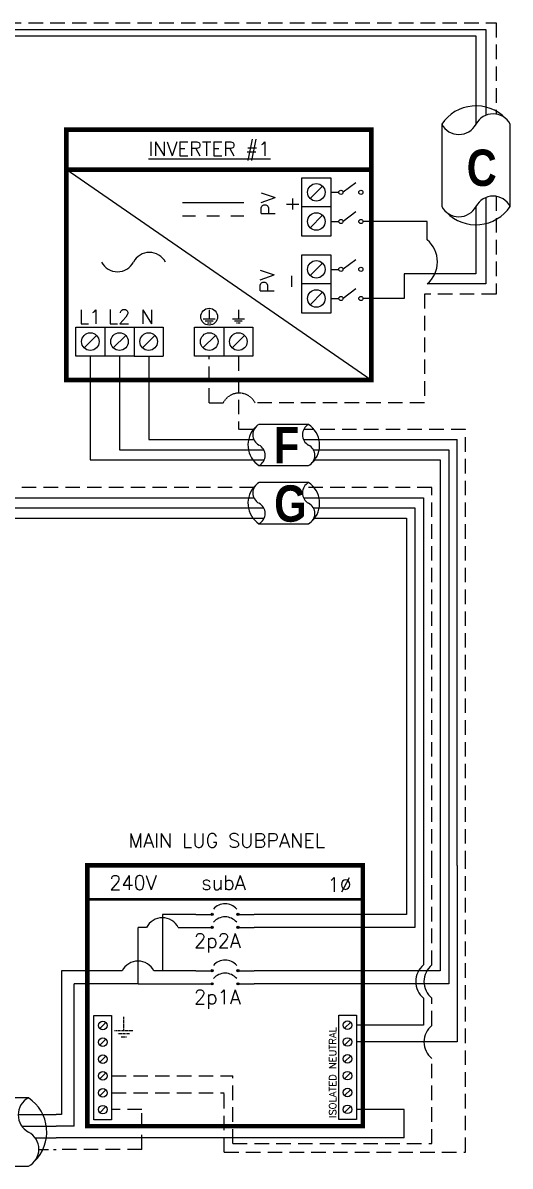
# Model space of a CAD drawing. Header units: feet. Extents: x 18745 to 19507, y 14556 to 15104.
# Drawn here: x 19380.9 to 19506.8, y 14780 to 15075.3 of the extents above; entities that cross this region are included whole.
import ezdxf

# ---------------------------------------------------------------- set-up
doc = ezdxf.new("R2010")
doc.units = ezdxf.units.FT
doc.header["$MEASUREMENT"] = 0
doc.linetypes.add('HIDDEN', pattern=[0.375, 0.25, -0.125])
for name, color, linetype in [('ONE LINE BLOCKS', 7, 'Continuous'), ('TABLES', 7, 'Continuous'), ('TEXT', 7, 'Continuous'), ('Z - TITLEBLOCK TXT', 7, 'Continuous')]:
    doc.layers.add(name, color=color, linetype=linetype)
doc.styles.add('ONE LINE TXT', font='techb___.ttf')
doc.styles.get("Standard").update_dxf_attribs({"font": 'simplex.shx'})

# ---------------------------------------------------------------- blocks, each defined once
blk = doc.blocks.new('2inverterSub')
at = {"layer": 'ONE LINE BLOCKS', "linetype": 'Continuous'}
h = blk.add_hatch(color=1, dxfattribs=at)
h.dxf.hatch_style = 1
edge = h.paths.add_edge_path()
edge.add_arc((40.28, 60.73), 0.291, 0, 360)
h = blk.add_hatch(color=1, dxfattribs=at)
h.dxf.hatch_style = 1
edge = h.paths.add_edge_path()
edge.add_arc((46.96, 60.73), 0.291, 0, 360)
h = blk.add_hatch(color=1, dxfattribs=at)
h.dxf.hatch_style = 1
edge = h.paths.add_edge_path()
edge.add_arc((40.28, 57.35), 0.291, 0, 360)
h = blk.add_hatch(color=1, dxfattribs=at)
h.dxf.hatch_style = 1
edge = h.paths.add_edge_path()
edge.add_arc((46.96, 57.35), 0.291, 0, 360)
h = blk.add_hatch(color=1, dxfattribs=at)
h.dxf.hatch_style = 1
edge = h.paths.add_edge_path()
edge.add_arc((40.28, 46.17), 0.291, 0, 360)
h = blk.add_hatch(color=1, dxfattribs=at)
h.dxf.hatch_style = 1
edge = h.paths.add_edge_path()
edge.add_arc((46.96, 46.17), 0.291, 0, 360)
h = blk.add_hatch(color=1, dxfattribs=at)
h.dxf.hatch_style = 1
edge = h.paths.add_edge_path()
edge.add_arc((40.28, 42.79), 0.291, 0, 360)
h = blk.add_hatch(color=1, dxfattribs=at)
h.dxf.hatch_style = 1
edge = h.paths.add_edge_path()
edge.add_arc((46.96, 42.79), 0.291, 0, 360)
at = {"color": 7, "linetype": 'Continuous'}
for p, q in [((90.5, 73.37), (90.5, 60.73)), ((99.2, 73.37), (99.2, 46.17)), ((36.09, 60.73), (27.43, 60.73)), ((27.43, 60.73), (27.43, 46.17)), ((90.5, 60.73), (51.15, 60.73)), ((17.02, 46.17), (1.34, 46.17)), ((1.34, 46.17), (1.34, 9)), ((36.09, 46.17), (25.26, 46.17)), ((99.2, 46.17), (51.15, 46.17)), ((1.34, 9), (0, 9))]:
    blk.add_line(p, q, dxfattribs=at)
at = {"color": 10, "linetype": 'Continuous'}
for p, q in [((92.67, 73.37), (92.67, 57.35)), ((101.37, 73.37), (101.37, 42.79)), ((21.14, 42.79), (21.14, 57.35)), ((23.31, 57.35), (21.14, 57.35)), ((31.55, 57.35), (36.09, 57.35)), ((92.67, 57.35), (51.15, 57.35)), ((21.14, 42.79), (4.63, 42.79)), ((4.63, 6), (4.63, 42.79)), ((21.14, 42.79), (36.09, 42.79)), ((101.37, 42.79), (51.15, 42.79)), ((4.63, 6), (0, 6))]:
    blk.add_line(p, q, dxfattribs=at)
at = {"color": 253, "linetype": 'Continuous'}
for p, q in [((94.85, 73.37), (94.85, 47.66)), ((103.55, 73.37), (103.55, 27.76)), ((94.85, 39.1), (94.85, 32.11)), ((94.85, 32.11), (77.54, 32.11)), ((103.55, 27.76), (77.54, 27.76)), ((89.88, 10.36), (77.54, 10.36)), ((89.88, 3), (89.88, 10.36)), ((89.88, 3), (0, 3))]:
    blk.add_line(p, q, dxfattribs=at)
at = {"color": 10, "linetype": 'Continuous'}
blk.add_arc((27.43, 55.19), 4.65, 27.6639, 152.3361, dxfattribs=at)
at = {"color": 7, "linetype": 'Continuous'}
blk.add_arc((21.14, 44.01), 4.65, 27.6639, 152.3361, dxfattribs=at)
at = {"color": 253, "linetype": 'Continuous'}
blk.add_arc((98.43, 43.38), 5.58, 129.9215, 230.0785, dxfattribs=at)
at = {"layer": 'ONE LINE BLOCKS', "lineweight": 50}
blk.add_line((8.04, 64.67), (79.2, 64.67), dxfattribs=at)
at = {"layer": 'ONE LINE BLOCKS', "lineweight": 50, "const_width": 1.19}
blk.add_lwpolyline([(8.04, 6.01), (8.04, 73.37), (79.2, 73.37), (79.2, 6.01)], close=True, dxfattribs=at)
at = {"layer": 'TEXT', "color": 92, "linetype": 'HIDDEN', "ltscale": 15}
for p, q in [((97.02, 47.66), (97.02, 73.37)), ((105.72, -0.66), (105.72, 73.37)), ((97.02, 32.03), (97.02, 39.1)), ((97.02, 1.52), (97.02, 23.48)), ((14.31, 18.99), (45.6, 18.99)), ((45.6, 1.52), (45.6, 18.99)), ((14.31, 14.64), (43.39, 14.64)), ((43.39, -0.66), (43.39, 14.64)), ((22.14, 10.28), (14.31, 10.28)), ((22.14, 0), (22.14, 10.28)), ((22.14, 0), (0, 0)), ((45.6, 1.52), (97.02, 1.52)), ((43.39, -0.66), (105.72, -0.66))]:
    blk.add_line(p, q, dxfattribs=at)
at = {"layer": 'TEXT', "color": 92, "linetype": 'HIDDEN', "flags": 128}
for points in [[(17.42, 34.26), (17.42, 30.76)], [(15.08, 30.76), (19.76, 30.76)], [(18.95, 29.89), (15.89, 29.89)], [(18.13, 29.02), (16.7, 29.02)]]:
    blk.add_lwpolyline(points, dxfattribs=at)
at = {"layer": 'TEXT', "color": 92, "linetype": 'Continuous', "ltscale": 4}
for centre in [(100.49, 43.38), (100.49, 27.76)]:
    blk.add_arc(centre, 5.51, 129.059, 230.941, dxfattribs=at)
at = {"layer": 'Z - TITLEBLOCK TXT', "color": 1, "linetype": 'Continuous'}
for p, q in [((9.77, 7.69), (9.77, 34.63)), ((9.77, 34.63), (14.31, 34.63)), ((14.31, 34.63), (14.31, 7.69)), ((73, 7.76), (73, 34.71)), ((73, 34.71), (77.54, 34.71)), ((77.54, 34.71), (77.54, 7.76)), ((14.31, 7.69), (9.77, 7.69)), ((77.54, 7.76), (73, 7.76))]:
    blk.add_line(p, q, dxfattribs=at)
at = {"layer": 'Z - TITLEBLOCK TXT', "color": 4, "linetype": 'Continuous'}
for p, q in [((12.83, 32.82), (11.25, 31.25)), ((76.06, 32.9), (74.49, 31.32)), ((12.83, 28.47), (11.25, 26.9)), ((76.06, 28.54), (74.49, 26.97)), ((12.83, 24.12), (11.25, 22.55)), ((76.06, 24.19), (74.49, 22.62)), ((12.83, 19.77), (11.25, 18.2)), ((76.06, 19.84), (74.49, 18.27)), ((12.83, 15.42), (11.25, 13.85)), ((76.06, 15.49), (74.49, 13.92)), ((12.83, 11.07), (11.25, 9.5)), ((76.06, 11.14), (74.49, 9.57))]:
    blk.add_line(p, q, dxfattribs=at)
at = {"layer": 'Z - TITLEBLOCK TXT', "color": 1, "linetype": 'Continuous', "flags": 128}
for points in [[(36.09, 60.73), (40.28, 60.73)], [(36.09, 60.73), (40.28, 60.73)], [(46.96, 60.73), (51.15, 60.73)], [(36.09, 57.35), (40.28, 57.35)], [(36.09, 57.35), (40.28, 57.35)], [(46.96, 57.35), (51.15, 57.35)], [(36.09, 46.17), (40.28, 46.17)], [(36.09, 46.17), (40.28, 46.17)], [(46.96, 46.17), (51.15, 46.17)], [(36.09, 42.79), (40.28, 42.79)], [(36.09, 42.79), (40.28, 42.79)], [(46.96, 42.79), (51.15, 42.79)]]:
    blk.add_lwpolyline(points, dxfattribs=at)
at = {"layer": 'Z - TITLEBLOCK TXT', "color": 1, "linetype": 'Continuous'}
for centre in [(40.28, 60.73), (46.96, 60.73), (40.28, 57.35), (46.96, 57.35), (40.28, 46.17), (46.96, 46.17), (40.28, 42.79), (46.96, 42.79)]:
    blk.add_circle(centre, 0.291, dxfattribs=at)
at = {"layer": 'Z - TITLEBLOCK TXT', "color": 4, "linetype": 'Continuous'}
for centre in [(12.04, 32.04), (75.27, 32.11), (12.04, 27.69), (75.27, 27.76), (12.04, 23.34), (75.27, 23.41), (12.04, 18.99), (75.27, 19.06), (12.04, 14.64), (75.27, 14.71), (12.04, 10.28), (75.27, 10.36)]:
    blk.add_circle(centre, 1.11, dxfattribs=at)
at = {"layer": 'Z - TITLEBLOCK TXT', "color": 1, "linetype": 'Continuous'}
for centre in [(43.62, 59.53), (43.62, 56.15), (43.62, 44.97), (43.62, 41.59)]:
    blk.add_arc(centre, 3.93, 40.3392, 139.6608, dxfattribs=at)
at = {"layer": 'TABLES', "color": 1, "linetype": 'Continuous'}
for s, p in [('2p2A', (35.59, 52.11)), ('2p1A', (35.59, 37.55))]:
    blk.add_text(s, height=3.658, dxfattribs=at).set_placement(p)
at = {"layer": 'TABLES', "color": 4, "linetype": 'Continuous'}
blk.add_text('ISOLATED NEUTRAL', height=1.8743, rotation=90, dxfattribs=at).set_placement((72.35, 8.12))
at = {"layer": 'TEXT', "color": 1, "attachment_point": 5}
for s, width, gutter_width, insert, char_height in [('MAIN LUG SUBPANEL ', 62.3984, 7.17, (44.08, 79.8), 3.6576), ('240V', 0.1481, 0.75, (19.83, 68.92), 3.658), ('subA', 0.1481, 0.75, (43.21, 68.92), 3.658), ('1∅', 0.1481, 0.75, (73.19, 68.41), 3.658)]:
    blk.add_mtext_dynamic_manual_height_columns(s, width=width, gutter_width=gutter_width, heights=[0], dxfattribs=dict(at, insert=insert, char_height=char_height))
blk = doc.blocks.new('*U13')
at = {"color": 7, "linetype": 'Continuous'}
for p, q in [((-7.14, 13.31), (-28.39, 13.31)), ((-28.39, -4.31), (-7.14, -4.31))]:
    blk.add_line(p, q, dxfattribs=at)
at = {"color": 7}
for p, q in [((-35.53, 9), (-31.05, 9)), ((-9.81, 9), (0, 9))]:
    blk.add_line(p, q, dxfattribs=at)
at = {"color": 10}
for p, q in [((-35.53, 6), (-30.11, 6)), ((-8.87, 6), (0, 6))]:
    blk.add_line(p, q, dxfattribs=at)
at = {"color": 253}
for p, q in [((-35.53, 3), (-26.66, 3)), ((-5.41, 3), (0, 3))]:
    blk.add_line(p, q, dxfattribs=at)
at = {"color": 92, "linetype": 'HIDDEN', "ltscale": 10}
for p, q in [((-4.48, 0), (0, 0)), ((-35.53, 0), (-25.72, 0))]:
    blk.add_line(p, q, dxfattribs=at)
at = {"color": 7, "linetype": 'Continuous'}
for centre, start, end in [((-22.54, 4.5), 133.9732, 236.4265), ((-12.99, 4.5), 313.9732, 56.4265)]:
    blk.add_arc(centre, 10.58, start, end, dxfattribs=at)
at = {"linetype": 'Continuous'}
for centre, start, end in [((-26.08, 8.91), 117.6639, 242.3361), ((-4.83, 8.91), 117.6639, 242.3361), ((-30.7, 0.09), 297.6639, 62.3361), ((-9.45, 0.09), 297.6639, 62.3361)]:
    blk.add_arc(centre, 4.98, start, end, dxfattribs=at)

msp = doc.modelspace()

# ---------------------------------------------------------------- linework, layer by layer
at = {"color": 92, "linetype": 'HIDDEN', "ltscale": 15}
for p, q in [((19208.03, 15075.32), (19503.15, 15075.32)), ((19503.15, 15075.32), (19503.15, 15051.75)), ((19503.15, 15030.51), (19503.15, 15005.26)), ((19503.15, 15005.26), (19484.64, 15005.26)), ((19484.64, 15005.26), (19484.64, 14977.18)), ((19429.07, 14977.18), (19429.07, 14989.21)), ((19436.6, 14989.21), (19436.6, 14970.31)), ((19429.07, 14977.18), (19432.67, 14977.18)), ((19484.64, 14977.18), (19440.91, 14977.18)), ((19440.66, 14970.31), (19436.6, 14970.31)), ((19495.26, 14970.31), (19453.47, 14970.31)), ((19495.26, 14857.67), (19495.26, 14970.31)), ((19440.66, 14955.28), (19307.17, 14955.28)), ((19486.56, 14955.28), (19453.47, 14955.28)), ((19486.56, 14857.67), (19486.56, 14955.28))]:
    msp.add_line(p, q, dxfattribs=at)
at = {"color": 7, "linetype": 'Continuous'}
for p, q in [((19208.03, 15073.62), (19500.53, 15073.62)), ((19500.53, 15073.62), (19500.53, 15051.46)), ((19489.15, 15049.15), (19489.15, 15027.9)), ((19506.78, 15027.9), (19506.78, 15049.15)), ((19470.92, 14983.05), (19392.14, 15037.42)), ((19500.53, 15030.22), (19500.53, 15007.88)), ((19437.97, 15028.81), (19422.2, 15028.81)), ((19425.49, 15025.4), (19422.2, 15025.4)), ((19431.73, 15025.4), (19428.44, 15025.4)), ((19437.97, 15025.4), (19434.67, 15025.4)), ((19485.36, 15024), (19468.77, 15024)), ((19485.36, 15019.28), (19485.36, 15024)), ((19500.53, 15007.88), (19485.36, 15007.88)), ((19398.36, 14989.21), (19398.36, 14962.42)), ((19454.74, 14971.57), (19441.92, 14971.57)), ((19398.36, 14962.42), (19443.29, 14962.42)), ((19456.1, 14962.42), (19488.74, 14962.42)), ((19488.74, 14962.42), (19488.74, 14857.67)), ((19441.92, 14960.94), (19454.74, 14960.94)), ((19454.74, 14956.55), (19441.92, 14956.55)), ((19268.93, 14947.39), (19443.29, 14947.39)), ((19456.1, 14947.39), (19480.03, 14947.39)), ((19480.03, 14947.39), (19480.03, 14857.67)), ((19441.92, 14945.92), (19454.74, 14945.92))]:
    msp.add_line(p, q, dxfattribs=at)
at = {"color": 253, "linetype": 'Continuous'}
for p, q in [((19208.03, 15071.93), (19497.91, 15071.93)), ((19497.91, 15071.93), (19497.91, 15049.05)), ((19497.91, 15027.8), (19497.91, 15010.5)), ((19497.91, 15010.5), (19479.45, 15010.5)), ((19479.45, 15010.5), (19479.45, 15004.11)), ((19479.45, 15004.11), (19468.77, 15004.11)), ((19413.43, 14989.21), (19413.43, 14967.68)), ((19413.43, 14967.68), (19440.58, 14967.68)), ((19453.4, 14967.68), (19493.09, 14967.68)), ((19493.09, 14857.67), (19493.09, 14967.68)), ((19284, 14952.65), (19440.58, 14952.65)), ((19453.4, 14952.65), (19484.39, 14952.65)), ((19484.39, 14952.65), (19484.39, 14857.67))]:
    msp.add_line(p, q, dxfattribs=at)
at = {"color": 1, "linetype": 'Continuous'}
for p, q in [((19452.96, 15020.23), (19452.96, 15035.3)), ((19452.96, 15035.3), (19460.49, 15035.3)), ((19452.96, 15020.23), (19452.96, 15035.3)), ((19460.49, 15035.3), (19460.49, 15020.23)), ((19460.49, 15035.3), (19460.49, 15027.77)), ((19466.92, 15034), (19463.66, 15031.55)), ((19460.49, 15031.54), (19462.53, 15031.54)), ((19460.49, 15027.77), (19452.96, 15027.77)), ((19460.49, 15024), (19462.53, 15024)), ((19466.92, 15026.46), (19463.66, 15024.02)), ((19460.49, 15020.23), (19452.96, 15020.23)), ((19452.96, 15000.34), (19452.96, 15015.41)), ((19452.96, 15015.41), (19460.49, 15015.41)), ((19460.49, 15015.41), (19460.49, 15007.87)), ((19466.92, 15014.1), (19463.66, 15011.66)), ((19460.49, 15011.64), (19462.53, 15011.64)), ((19460.49, 15007.87), (19452.96, 15007.87)), ((19460.49, 15007.87), (19460.49, 15000.34)), ((19466.92, 15006.57), (19463.66, 15004.12)), ((19460.49, 15004.11), (19462.53, 15004.11)), ((19460.49, 15000.34), (19452.96, 15000.34)), ((19394.59, 14996.75), (19409.66, 14996.75)), ((19394.59, 14989.21), (19394.59, 14996.75)), ((19394.59, 14996.75), (19402.13, 14996.75)), ((19402.13, 14996.75), (19402.13, 14989.21)), ((19409.66, 14996.75), (19409.66, 14989.21)), ((19409.66, 14996.75), (19417.2, 14996.75)), ((19417.2, 14996.75), (19417.2, 14989.21)), ((19425.3, 14996.75), (19440.37, 14996.75)), ((19425.3, 14989.21), (19425.3, 14996.75)), ((19425.3, 14996.75), (19432.83, 14996.75)), ((19432.83, 14996.75), (19432.83, 14989.21)), ((19440.37, 14996.75), (19440.37, 14989.21)), ((19409.66, 14989.21), (19394.59, 14989.21)), ((19409.66, 14989.21), (19417.2, 14989.21)), ((19440.37, 14989.21), (19425.3, 14989.21))]:
    msp.add_line(p, q, dxfattribs=at)
at = {"color": 4, "linetype": 'Continuous'}
for p, q in [((19458.33, 15033.14), (19455.12, 15029.93)), ((19458.33, 15025.61), (19455.12, 15022.39)), ((19458.33, 15013.25), (19455.12, 15010.03)), ((19458.33, 15005.71), (19455.12, 15002.5)), ((19399.97, 14994.59), (19396.75, 14991.37)), ((19407.5, 14994.59), (19404.29, 14991.37)), ((19415.04, 14994.59), (19411.82, 14991.37)), ((19430.67, 14994.59), (19427.46, 14991.37)), ((19438.21, 14994.59), (19434.99, 14991.37))]:
    msp.add_line(p, q, dxfattribs=at)
at = {"color": 10, "linetype": 'Continuous'}
for p, q in [((19405.89, 14989.21), (19405.89, 14965.05)), ((19405.89, 14965.05), (19443.16, 14965.05)), ((19455.97, 14965.05), (19490.91, 14965.05)), ((19490.91, 14965.05), (19490.91, 14857.67)), ((19276.46, 14950.02), (19443.16, 14950.02)), ((19455.97, 14950.02), (19482.21, 14950.02)), ((19482.21, 14950.02), (19482.21, 14857.67))]:
    msp.add_line(p, q, dxfattribs=at)
at = {"lineweight": 50, "const_width": 1.19}
for points in [[(19392.14, 14983.05), (19392.14, 15047.7), (19470.92, 15047.7), (19470.92, 14983.05)], [(19392.14, 15037.42), (19392.14, 15047.7), (19470.92, 15047.7), (19470.92, 15037.42)]]:
    msp.add_lwpolyline(points, close=True, dxfattribs=at)
at = {"color": 92, "linetype": 'Continuous', "flags": 128}
for points in [[(19429.07, 15001.15), (19429.07, 14998.86)], [(19436.6, 15001.15), (19436.6, 14998.86)], [(19427.53, 14998.86), (19430.6, 14998.86)], [(19430.07, 14998.29), (19428.06, 14998.29)], [(19435.06, 14998.86), (19438.14, 14998.86)], [(19437.6, 14998.29), (19435.6, 14998.29)]]:
    msp.add_lwpolyline(points, dxfattribs=at)
at = {"color": 92, "linetype": 'HIDDEN', "flags": 128}
for points in [[(19429.54, 14997.72), (19428.59, 14997.72)], [(19437.07, 14997.72), (19436.13, 14997.72)]]:
    msp.add_lwpolyline(points, dxfattribs=at)
at = {"color": 4, "linetype": 'Continuous'}
for centre in [(19456.73, 15031.54), (19456.73, 15024), (19456.73, 15011.64), (19456.73, 15004.11), (19398.36, 14992.98), (19405.89, 14992.98), (19413.43, 14992.98), (19429.07, 14992.98), (19436.6, 14992.98)]:
    msp.add_circle(centre, 2.27, dxfattribs=at)
at = {"color": 1, "linetype": 'Continuous'}
for centre in [(19463.07, 15031.54), (19468.23, 15031.54), (19463.07, 15024), (19468.23, 15024), (19463.07, 15011.64), (19468.23, 15011.64), (19463.07, 15004.11), (19468.23, 15004.11)]:
    msp.add_circle(centre, 0.541, dxfattribs=at)
at = {"color": 92, "linetype": 'Continuous'}
msp.add_circle((19429.07, 14999.41), 2.17, dxfattribs=at)
at = {"color": 7, "linetype": 'Continuous'}
for centre, radius, start, end in [((19497.96, 15043.3), 10.58, 43.9732, 146.4265), ((19497.96, 15033.75), 10.58, 223.9732, 326.4265), ((19445.45, 14966.26), 6.38, 133.9732, 236.4265), ((19451.21, 14966.26), 6.38, 313.9732, 56.4265), ((19451.21, 14951.23), 6.38, 313.9732, 56.4265), ((19445.45, 14951.23), 6.38, 133.9732, 236.4265)]:
    msp.add_arc(centre, radius, start, end, dxfattribs=at)
at = {"linetype": 'Continuous'}
for centre, radius, start, end in [((19502.37, 15046.84), 4.98, 27.6639, 152.3361), ((19493.56, 15051.46), 4.98, 207.6639, 332.3361), ((19502.37, 15025.59), 4.98, 27.6639, 152.3361), ((19493.56, 15030.21), 4.98, 207.6639, 332.3361), ((19480.59, 15013.58), 7.43, 309.9338, 50.0662), ((19413.62, 15011.36), 4.65, 27.6639, 152.3361), ((19405.38, 15015.68), 4.65, 207.6639, 332.3361), ((19443.32, 14968.92), 3, 117.6639, 242.3361), ((19456.13, 14968.92), 3, 117.6639, 242.3361), ((19440.53, 14963.6), 3, 297.6639, 62.3361), ((19453.34, 14963.6), 3, 297.6639, 62.3361), ((19443.32, 14953.89), 3, 117.6639, 242.3361), ((19456.13, 14953.89), 3, 117.6639, 242.3361), ((19440.53, 14948.58), 3, 297.6639, 62.3361), ((19453.34, 14948.58), 3, 297.6639, 62.3361)]:
    msp.add_arc(centre, radius, start, end, dxfattribs=at)
at = {"color": 92, "linetype": 'HIDDEN', "ltscale": 0.3}
msp.add_arc((19436.79, 14975.02), 4.65, 27.6639, 152.3361, dxfattribs=at)

# ---------------------------------------------------------------- block references
at = {"color": 7}
for name in ['2inverterSub', '*U13']:
    msp.add_blockref(name, (19389.54, 14784.29), dxfattribs=at)

# ---------------------------------------------------------------- texts
at = {"color": 1, "linetype": 'Continuous'}
msp.add_text('%%UINVERTER #1', height=3.6576, dxfattribs=at).set_placement((19413.35, 15040.96))
at = {"color": 1, "linetype": 'Continuous', "char_height": 9.3833, "attachment_point": 1, "style": 'ONE LINE TXT'}
for s, insert in [('{\\W1;\\C256;C}', (19495.56, 15042.58)), ('{\\W1;\\C256;F}', (19445.75, 14970.88)), ('{\\W1;\\C256;G}', (19445.85, 14955.84))]:
    msp.add_mtext_dynamic_manual_height_columns(s, width=0.1385, gutter_width=2.13, heights=[0], dxfattribs=dict(at, insert=insert))
at = {"color": 1, "char_height": 3.658, "attachment_point": 5, "rotation": 90}
for s, width, insert in [('PV +', 2.8378, (19447.32, 15028.52)), ('PV -', 2.8013, (19447.09, 15008.54))]:
    msp.add_mtext_dynamic_manual_height_columns(s, width=width, gutter_width=0.75, heights=[0], dxfattribs=dict(at, insert=insert))
at = {"color": 1, "attachment_point": 5}
for s, insert, char_height in [('L1', (19398.3, 14999.39), 3.658), ('L2', (19405.77, 14999.42), 3.658), ('N', (19413.02, 14999.36), 3.66)]:
    msp.add_mtext_dynamic_manual_height_columns(s, width=0.1481, gutter_width=0.75, heights=[0], dxfattribs=dict(at, insert=insert, char_height=char_height))

doc.saveas('drawing.dxf')
